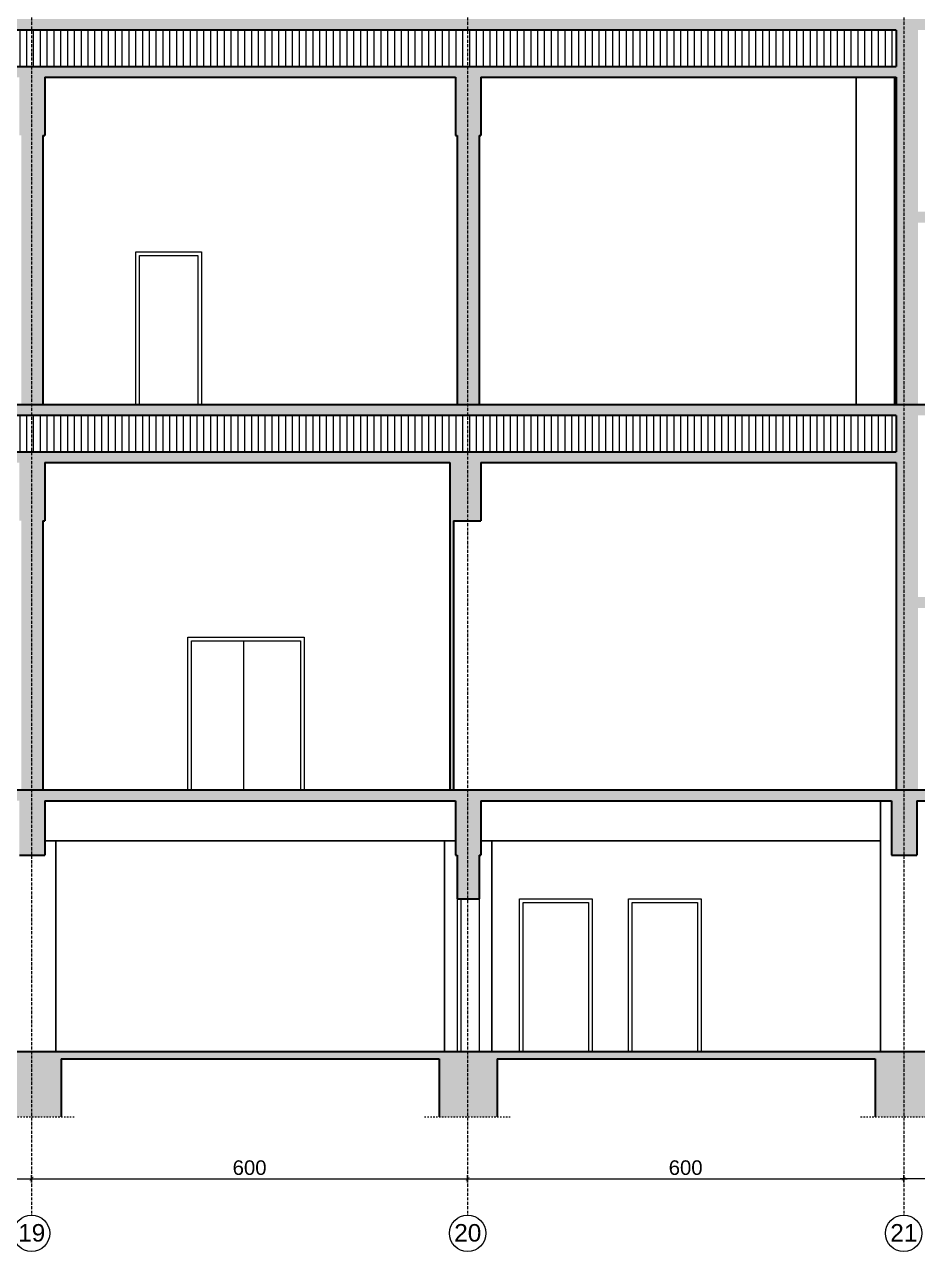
# Model space of a CAD drawing. Header units: inches. Extents: x -72385 to 39588, y -6525 to 66685.
# Drawn here: x 2959 to 4188, y 22991 to 24678 of the extents above; entities that cross this region are included whole.
import ezdxf

# ---------------------------------------------------------------- set-up
doc = ezdxf.new("R2010")
doc.units = ezdxf.units.IN
doc.header["$MEASUREMENT"] = 0
doc.linetypes.add('DashDot', pattern=[0.6, 0.4, -0.1, 0, -0.1])
doc.linetypes.add('Hidden', pattern=[0.4, 0.2, -0.2])
for name, color, linetype, lineweight in [('Надписи коти външни', 252, 'Continuous', 25), ('Надписи Оси', 252, 'Continuous', 25), ('Оси', 252, 'DashDot', 25), ('Фасади Разрези дебело', 7, 'Continuous', 35), ('Фасади Разрези пунктир', 253, 'Hidden', 25), ('Фасади Разрези средно', 252, 'Continuous', 30), ('Фасади Разрези тънко', 253, 'Continuous', 25), ('Щрих стени', 254, 'Continuous', 25)]:
    doc.layers.add(name, color=color, linetype=linetype, lineweight=lineweight)
doc.styles.add('Arial Regular', font='arial.ttf')
doc.styles.get("Standard").update_dxf_attribs({"font": 'arial.ttf'})
doc.dimstyles.new('Annotative', dxfattribs={"dimscale": 0, "dimtxt": 20, "dimasz": 5, "dimexe": 5, "dimexo": 5, "dimgap": 5, "dimtad": 1, "dimdec": 0, "dimzin": 0, "dimdsep": 46, "dimtxsty": 'Standard', "dimblk": 'ARCHTICK', "dimcen": 5, "dimdle": 5, "dimadec": 0, "dimazin": 0, "dimtfac": 1, "dimtdec": 0, "dimtofl": 0, "dimtmove": 0, "dimatfit": 3, "dimldrblk": 'ARCHTICK', "dimfxl": 5, "dimfxlon": 1, "dimtolj": 1, "dimtzin": 0, "dimarcsym": 1})

# ---------------------------------------------------------------- blocks, each defined once
blk = doc.blocks.new('_ArchTick')
at = {"color": 0, "linetype": 'ByBlock', "const_width": 0.15}
blk.add_lwpolyline([(-0.5, -0.5), (0.5, 0.5)], dxfattribs=at)
blk = doc.blocks.new('*D7012')
at = {"layer": 'Defpoints', "color": 0, "ltscale": 10, "transparency": 16777216}
for p in [(4169, 23090.9), (4169, 23040.9), (5054, 23040.9)]:
    blk.add_point(p, dxfattribs=at)
at = {"layer": 'Надписи коти външни', "color": 0, "lineweight": -2, "ltscale": 10, "transparency": 16777216}
for p, q in [((5059, 23090.9), (4164, 23090.9)), ((4169, 23085.9), (4169, 23095.9)), ((5054, 23085.9), (5054, 23095.9))]:
    blk.add_line(p, q, dxfattribs=at)
at = {"layer": 'Надписи коти външни', "color": 0, "lineweight": -2, "ltscale": 10, "transparency": 16777216, "xscale": 5, "yscale": 5, "zscale": 5, "rotation": 180}
blk.add_blockref('_ArchTick', (4169, 23090.9), dxfattribs=at)
at = {"layer": 'Надписи коти външни', "color": 0, "lineweight": -2, "ltscale": 10, "transparency": 16777216, "xscale": 5, "yscale": 5, "zscale": 5}
blk.add_blockref('_ArchTick', (5054, 23090.9), dxfattribs=at)
at = {"layer": 'Надписи коти външни', "color": 0, "ltscale": 10, "transparency": 16777216, "insert": (4611.5, 23106.1), "char_height": 20, "attachment_point": 5}
blk.add_mtext('\\A1;885', dxfattribs=at)
blk = doc.blocks.new('*D7009')
at = {"layer": 'Defpoints', "color": 0, "ltscale": 10, "transparency": 16777216}
for p in [(4169, 23090.9), (3569, 23040.9), (4169, 23040.9)]:
    blk.add_point(p, dxfattribs=at)
at = {"layer": 'Надписи коти външни', "color": 0, "lineweight": -2, "ltscale": 10, "transparency": 16777216}
for p, q in [((3564, 23090.9), (4174, 23090.9)), ((3569, 23085.9), (3569, 23095.9)), ((4169, 23085.9), (4169, 23095.9))]:
    blk.add_line(p, q, dxfattribs=at)
at = {"layer": 'Надписи коти външни', "color": 0, "lineweight": -2, "ltscale": 10, "transparency": 16777216, "xscale": 5, "yscale": 5, "zscale": 5, "rotation": 180}
blk.add_blockref('_ArchTick', (3569, 23090.9), dxfattribs=at)
at = {"layer": 'Надписи коти външни', "color": 0, "lineweight": -2, "ltscale": 10, "transparency": 16777216, "xscale": 5, "yscale": 5, "zscale": 5}
blk.add_blockref('_ArchTick', (4169, 23090.9), dxfattribs=at)
at = {"layer": 'Надписи коти външни', "color": 0, "ltscale": 10, "transparency": 16777216, "insert": (3869, 23106.1), "char_height": 20, "attachment_point": 5}
blk.add_mtext('\\A1;600', dxfattribs=at)
blk = doc.blocks.new('*D7010')
at = {"layer": 'Defpoints', "color": 0, "ltscale": 10, "transparency": 16777216}
for p in [(3569, 23090.9), (2969, 23040.9), (3569, 23040.9)]:
    blk.add_point(p, dxfattribs=at)
at = {"layer": 'Надписи коти външни', "color": 0, "lineweight": -2, "ltscale": 10, "transparency": 16777216}
for p, q in [((2964, 23090.9), (3574, 23090.9)), ((2969, 23085.9), (2969, 23095.9)), ((3569, 23085.9), (3569, 23095.9))]:
    blk.add_line(p, q, dxfattribs=at)
at = {"layer": 'Надписи коти външни', "color": 0, "lineweight": -2, "ltscale": 10, "transparency": 16777216, "xscale": 5, "yscale": 5, "zscale": 5, "rotation": 180}
blk.add_blockref('_ArchTick', (2969, 23090.9), dxfattribs=at)
at = {"layer": 'Надписи коти външни', "color": 0, "lineweight": -2, "ltscale": 10, "transparency": 16777216, "xscale": 5, "yscale": 5, "zscale": 5}
blk.add_blockref('_ArchTick', (3569, 23090.9), dxfattribs=at)
at = {"layer": 'Надписи коти външни', "color": 0, "ltscale": 10, "transparency": 16777216, "insert": (3269, 23106.1), "char_height": 20, "attachment_point": 5}
blk.add_mtext('\\A1;600', dxfattribs=at)
blk = doc.blocks.new('*D7011')
at = {"layer": 'Defpoints', "color": 0, "ltscale": 10, "transparency": 16777216}
for p in [(2969, 23090.9), (2369, 23040.9), (2969, 23040.9)]:
    blk.add_point(p, dxfattribs=at)
at = {"layer": 'Надписи коти външни', "color": 0, "lineweight": -2, "ltscale": 10, "transparency": 16777216}
for p, q in [((2364, 23090.9), (2974, 23090.9)), ((2369, 23085.9), (2369, 23095.9)), ((2969, 23085.9), (2969, 23095.9))]:
    blk.add_line(p, q, dxfattribs=at)
at = {"layer": 'Надписи коти външни', "color": 0, "lineweight": -2, "ltscale": 10, "transparency": 16777216, "xscale": 5, "yscale": 5, "zscale": 5, "rotation": 180}
blk.add_blockref('_ArchTick', (2369, 23090.9), dxfattribs=at)
at = {"layer": 'Надписи коти външни', "color": 0, "lineweight": -2, "ltscale": 10, "transparency": 16777216, "xscale": 5, "yscale": 5, "zscale": 5}
blk.add_blockref('_ArchTick', (2969, 23090.9), dxfattribs=at)
at = {"layer": 'Надписи коти външни', "color": 0, "ltscale": 10, "transparency": 16777216, "insert": (2669, 23106.1), "char_height": 20, "attachment_point": 5}
blk.add_mtext('\\A1;600', dxfattribs=at)

msp = doc.modelspace()

# ---------------------------------------------------------------- hatches: boundary and pattern name
at = {"layer": 'Щрих стени', "ltscale": 10}
h = msp.add_hatch(color=256, dxfattribs=at)
h.dxf.hatch_style = 1
h.paths.add_polyline_path([(1787.1, 24605.9), (2352.1, 24605.9), (2352.1, 24525.9), (2387.1, 24525.9), (2387.1, 24605.9), (2952.2, 24605.9), (2952.2, 24525.9), (2954.7, 24525.9), (2954.7, 24155.9), (2984.7, 24155.9), (2984.7, 24525.9), (2987.2, 24525.9), (2987.2, 24605.9), (3552.2, 24605.9), (3552.2, 24525.9), (3554.7, 24525.9), (3554.7, 24155.9), (3584.7, 24155.9), (3584.7, 24525.9), (3587.2, 24525.9), (3587.2, 24605.9), (4158.7, 24605.9), (4158.7, 24155.9), (4188.7, 24155.9), (4188.7, 24405.9), (4650.4, 24405.9), (4907, 24281), (5078.7, 24281), (5078.7, 24316), (5048.7, 24316), (5048.7, 24296), (4910.5, 24296), (4910.5, 24311.6), (4878.5, 24311.6), (4878.5, 24327.2), (4846.5, 24327.2), (4846.5, 24342.7), (4814.5, 24342.7), (4814.5, 24358.3), (4782.5, 24358.3), (4782.5, 24373.9), (4750.5, 24373.9), (4750.5, 24389.5), (4718.5, 24389.5), (4718.5, 24405.1), (4686.5, 24405.1), (4686.5, 24420.9), (4488.7, 24420.9), (4488.7, 24670.9), (4650.4, 24670.9), (4907, 24546), (5078.7, 24546), (5078.7, 24581), (5048.7, 24581), (5048.7, 24561), (4910.5, 24561), (4910.5, 24576.6), (4878.5, 24576.6), (4878.5, 24592.2), (4846.5, 24592.2), (4846.5, 24607.7), (4814.5, 24607.7), (4814.5, 24623.3), (4782.5, 24623.3), (4782.5, 24638.9), (4750.5, 24638.9), (4750.5, 24654.5), (4718.5, 24654.5), (4718.5, 24670.1), (4686.5, 24670.1), (4686.5, 24685.9), (-75.6, 24685.9), (-75.6, 24155.9), (-45.6, 24155.9), (-45.6, 24605.9), (527, 24605.9), (527, 24525.9), (557, 24525.9), (557, 24605.9), (1122, 24605.9), (1122, 24525.9), (1157, 24525.9), (1157, 24605.9), (1727.1, 24605.9), (1727.1, 24525.9), (1787.1, 24525.9)])
h.paths.add_polyline_path([(-45.6, 24620.9), (-45.6, 24670.9), (4158.7, 24670.9), (4158.7, 24620.9)], flags=16)
h.paths.add_polyline_path([(4188.7, 24670.9), (4458.7, 24670.9), (4458.7, 24420.9), (4188.7, 24420.9)], flags=16)
h.paths.add_polyline_path([(527, 24335.9), (512, 24335.9), (512, 24155.9), (527, 24155.9)], flags=17)
h.paths.add_polyline_path([(1727.1, 24335.9), (1712.1, 24335.9), (1712.1, 24155.9), (1727.1, 24155.9)], flags=17)
at = {"layer": 'Щрих стени', "ltscale": 10, "transparency": 33554610}
h = msp.add_hatch(dxfattribs=at)
h.set_pattern_fill('ANSI31', color=256, scale=75, angle=45)
h.paths.add_polyline_path([(4158.7, 24670.9), (-45.6, 24670.9), (-45.6, 24620.9), (4158.7, 24620.9)])
at = {"layer": 'Щрих стени', "ltscale": 10}
h = msp.add_hatch(color=256, dxfattribs=at)
h.dxf.hatch_style = 1
h.paths.add_polyline_path([(2387.1, 24075.9), (2952.2, 24075.9), (2952.2, 23995.9), (2954.7, 23995.9), (2954.7, 23625.9), (2984.7, 23625.9), (2984.7, 23995.9), (2987.2, 23995.9), (2987.2, 24075.9), (3544.7, 24075.9), (3544.7, 23625.9), (3549.7, 23625.9), (3549.7, 23995.9), (3587.2, 23995.9), (3587.2, 24075.9), (4158.7, 24075.9), (4158.7, 23625.9), (4188.7, 23625.9), (4188.7, 23875.9), (4619.5, 23875.9), (4619.5, 23855.9), (4649.5, 23855.9), (4649.5, 23876.4), (4907, 23751), (5043.7, 23751), (5043.7, 23580.9), (5078.7, 23580.9), (5078.7, 23766), (5093.7, 23766), (5093.7, 23786), (5048.7, 23786), (5048.7, 23766), (4910.5, 23766), (4910.5, 23781.6), (4878.5, 23781.6), (4878.5, 23797.2), (4846.5, 23797.2), (4846.5, 23812.7), (4814.5, 23812.7), (4814.5, 23828.3), (4782.5, 23828.3), (4782.5, 23843.9), (4750.5, 23843.9), (4750.5, 23859.5), (4718.5, 23859.5), (4718.5, 23875.1), (4686.5, 23875.1), (4686.5, 23890.9), (4188.7, 23890.9), (4188.7, 24140.9), (4458.7, 24140.9), (4458.7, 24090.9), (4488.7, 24090.9), (4488.7, 24140.9), (4650.4, 24140.9), (4907, 24016), (5078.7, 24016), (5078.7, 24051), (5048.7, 24051), (5048.7, 24031), (4910.5, 24031), (4910.5, 24046.6), (4878.5, 24046.6), (4878.5, 24062.2), (4846.5, 24062.2), (4846.5, 24077.7), (4814.5, 24077.7), (4814.5, 24093.3), (4782.5, 24093.3), (4782.5, 24108.9), (4750.5, 24108.9), (4750.5, 24124.5), (4718.5, 24124.5), (4718.5, 24140.1), (4686.5, 24140.1), (4686.5, 24155.9), (-75.6, 24155.9), (-75.6, 23625.9), (-45.6, 23625.9), (-45.6, 24075.9), (522, 24075.9), (522, 23995.9), (524.5, 23995.9), (524.5, 23625.9), (554.5, 23625.9), (554.5, 23995.9), (557, 23995.9), (557, 24075.9), (697, 24075.9), (697, 23625.9), (727, 23625.9), (727, 24075.9), (1122, 24075.9), (1122, 23995.9), (1157, 23995.9), (1157, 24075.9), (1327.1, 24075.9), (1327.1, 23625.9), (1357.1, 23625.9), (1357.1, 24075.9), (1722.1, 24075.9), (1722.1, 23995.9), (1739.6, 23995.9), (1739.6, 23625.9), (1769.6, 23625.9), (1769.6, 23995.9), (1787.1, 23995.9), (1787.1, 24075.9), (2344.6, 24075.9), (2344.6, 23995.9), (2387.1, 23995.9)])
h.paths.add_polyline_path([(-45.6, 24090.9), (-45.6, 24140.9), (4158.7, 24140.9), (4158.7, 24090.9)], flags=16)
at = {"layer": 'Щрих стени', "ltscale": 10, "transparency": 33554610}
h = msp.add_hatch(dxfattribs=at)
h.set_pattern_fill('ANSI31', color=256, scale=75, angle=45)
h.paths.add_polyline_path([(4158.7, 24140.9), (-45.6, 24140.9), (-45.6, 24090.9), (4158.7, 24090.9)])
at = {"layer": 'Щрих стени', "ltscale": 10}
h = msp.add_hatch(color=256, dxfattribs=at)
h.dxf.hatch_style = 1
h.paths.add_polyline_path([(1179.5, 23255.9), (1714.6, 23255.9), (1714.6, 23175.9), (1794.6, 23175.9), (1794.6, 23255.9), (2329.6, 23255.9), (2329.6, 23175.9), (2409.6, 23175.9), (2409.6, 23255.9), (2929.7, 23255.9), (2929.7, 23175.9), (3009.7, 23175.9), (3009.7, 23255.9), (3529.7, 23255.9), (3529.7, 23175.9), (3609.7, 23175.9), (3609.7, 23255.9), (4129.8, 23255.9), (4129.8, 23175.9), (4209.8, 23175.9), (4209.8, 23255.9), (4998.7, 23255.9), (4998.7, 23175.9), (5078.7, 23175.9), (5078.7, 23510.9), (5043.7, 23510.9), (5043.7, 23505.9), (4905.5, 23505.9), (4905.5, 23520.9), (4873.5, 23520.9), (4873.5, 23535.9), (4841.5, 23535.9), (4841.5, 23550.9), (4809.5, 23550.9), (4809.5, 23565.9), (4777.5, 23565.9), (4777.5, 23580.9), (4745.5, 23580.9), (4745.5, 23595.9), (4713.5, 23595.9), (4713.5, 23610.9), (4681.5, 23610.9), (4681.5, 23625.9), (-75.6, 23625.9), (-75.6, 23610.9), (-75.5, 23610.9), (-75.5, 23475.9), (-45.6, 23475.9), (-45.6, 23610.9), (522, 23610.9), (522, 23535.9), (557, 23535.9), (557, 23610.9), (1122, 23610.9), (1122, 23535.9), (1124.5, 23535.9), (1124.5, 23475.9), (1154.5, 23475.9), (1154.5, 23535.9), (1157, 23535.9), (1157, 23610.9), (1722.1, 23610.9), (1722.1, 23535.9), (1787.1, 23535.9), (1787.1, 23610.9), (2352.1, 23610.9), (2352.1, 23535.9), (2387.1, 23535.9), (2387.1, 23610.9), (2952.2, 23610.9), (2952.2, 23535.9), (2987.2, 23535.9), (2987.2, 23610.9), (3552.2, 23610.9), (3552.2, 23535.9), (3554.7, 23535.9), (3554.7, 23475.9), (3584.7, 23475.9), (3584.7, 23535.9), (3587.2, 23535.9), (3587.2, 23610.9), (4152.3, 23610.9), (4152.3, 23535.9), (4187.3, 23535.9), (4187.3, 23610.9), (4349.6, 23610.9), (4349.6, 23265.9), (4379.6, 23265.9), (4379.6, 23610.9), (4646.1, 23610.9), (4902.1, 23490.9), (5028.7, 23490.9), (5028.7, 23265.9), (-75.6, 23265.9), (-75.6, 23175.9), (-20.5, 23175.9), (-20.5, 23255.9), (499.5, 23255.9), (499.5, 23175.9), (579.5, 23175.9), (579.5, 23255.9), (1099.5, 23255.9), (1099.5, 23175.9), (1179.5, 23175.9)])
h.paths.add_polyline_path([(5208.7, 23550.9), (5178.7, 23550.9), (5178.7, 23425.9), (5078.7, 23425.9), (5078.7, 23415.9), (5208.7, 23415.9)])

# ---------------------------------------------------------------- linework, layer by layer
at = {"layer": 'Надписи Оси', "ltscale": 50}
for centre in [(2969, 23015.9), (3569, 23015.9), (4169, 23015.9)]:
    msp.add_circle(centre, 25, dxfattribs=at)
at = {"layer": 'Оси', "ltscale": 10}
for p, q in [((2969, 26090.9), (2969, 23040.9)), ((3569, 26090.9), (3569, 23040.9)), ((4169, 26090.9), (4169, 23040.9))]:
    msp.add_line(p, q, dxfattribs=at)
at = {"layer": 'Фасади Разрези дебело', "ltscale": 10}
for p, q in [((4158.7, 24670.9), (-45.6, 24670.9)), ((4158.7, 24670.9), (4158.7, 24620.9)), ((2987.2, 24605.9), (2987.2, 24525.9)), ((3552.2, 24605.9), (3552.2, 24525.9)), ((3587.2, 24605.9), (3587.2, 24525.9)), ((4158.7, 24605.9), (4158.7, 24155.9)), ((2984.7, 24525.9), (2987.2, 24525.9)), ((2984.7, 24525.9), (2984.7, 24155.9)), ((3552.2, 24525.9), (3554.7, 24525.9)), ((3554.7, 24525.9), (3554.7, 24155.9)), ((3584.7, 24525.9), (3584.7, 24155.9)), ((3584.7, 24525.9), (3587.2, 24525.9)), ((4158.7, 24140.9), (-45.6, 24140.9)), ((4158.7, 24140.9), (4158.7, 24090.9)), ((2987.2, 24075.9), (2987.2, 23995.9)), ((3544.7, 24075.9), (3544.7, 23625.9)), ((3587.2, 24075.9), (3587.2, 23995.9)), ((4158.7, 24075.9), (4158.7, 23625.9)), ((2984.7, 23995.9), (2984.7, 23625.9)), ((2984.7, 23995.9), (2987.2, 23995.9)), ((3549.7, 23995.9), (3549.7, 23625.9)), ((3549.7, 23995.9), (3587.2, 23995.9)), ((2987.2, 23610.9), (2987.2, 23535.9)), ((3552.2, 23610.9), (3552.2, 23535.9)), ((3587.2, 23610.9), (3587.2, 23535.9)), ((4152.3, 23610.9), (4152.3, 23535.9)), ((4187.3, 23610.9), (4187.3, 23535.9)), ((2952.2, 23535.9), (2987.2, 23535.9)), ((3552.2, 23535.9), (3554.7, 23535.9)), ((3554.7, 23535.9), (3554.7, 23475.9)), ((3584.7, 23535.9), (3584.7, 23475.9)), ((3584.7, 23535.9), (3587.2, 23535.9)), ((4152.3, 23535.9), (4187.3, 23535.9)), ((3009.7, 23255.9), (3009.7, 23175.9)), ((3529.7, 23255.9), (3529.7, 23175.9)), ((3609.7, 23255.9), (3609.7, 23175.9)), ((4129.8, 23255.9), (4129.8, 23175.9))]:
    msp.add_line(p, q, dxfattribs=at)
at = {"layer": 'Фасади Разрези дебело', "ltscale": 10, "extrusion": (1.2091e-15, 1, -2.22045e-16)}
for p, q in [((-45.6, 24620.9), (4158.7, 24620.9)), ((2987.2, 24605.9), (3552.2, 24605.9)), ((3587.2, 24605.9), (4158.7, 24605.9)), ((-7023.6, 24155.9), (4686.5, 24155.9)), ((-45.6, 24090.9), (4158.7, 24090.9)), ((2987.2, 24075.9), (3544.7, 24075.9)), ((3587.2, 24075.9), (4158.7, 24075.9)), ((-7023.6, 23625.9), (4681.5, 23625.9)), ((2987.2, 23610.9), (3552.2, 23610.9)), ((3587.2, 23610.9), (4152.3, 23610.9)), ((4187.3, 23610.9), (4349.6, 23610.9)), ((3554.7, 23475.9), (3584.7, 23475.9)), ((-1845.7, 23265.9), (5028.7, 23265.9)), ((3009.7, 23255.9), (3529.7, 23255.9)), ((3609.7, 23255.9), (4129.8, 23255.9))]:
    msp.add_line(p, q, dxfattribs=at)
at = {"layer": 'Фасади Разрези пунктир', "ltscale": 10, "extrusion": (1.2091e-15, 1, -2.22045e-16)}
for p, q in [((2909.7, 23175.9), (3029.7, 23175.9)), ((3509.7, 23175.9), (3629.7, 23175.9)), ((4109.8, 23175.9), (4229.8, 23175.9))]:
    msp.add_line(p, q, dxfattribs=at)
at = {"layer": 'Фасади Разрези средно', "ltscale": 10}
for p, q in [((4103.7, 24605.9), (4103.7, 24155.9)), ((4156.2, 24605.9), (4156.2, 24155.9)), ((4137.3, 23610.9), (4137.3, 23265.9)), ((3002.2, 23555.9), (3002.2, 23265.9)), ((3537.2, 23555.9), (3537.2, 23265.9)), ((3602.2, 23555.9), (3602.2, 23265.9))]:
    msp.add_line(p, q, dxfattribs=at)
at = {"layer": 'Фасади Разрези средно', "ltscale": 10, "extrusion": (1.2091e-15, 1, -2.22045e-16)}
for p, q in [((2987.2, 23555.9), (3552.2, 23555.9)), ((3587.2, 23555.9), (4137.3, 23555.9))]:
    msp.add_line(p, q, dxfattribs=at)
at = {"layer": 'Фасади Разрези тънко', "ltscale": 10}
for p, q in [((3112.6, 24155.9), (3112.6, 24365.9)), ((3112.6, 24365.9), (3202.6, 24365.9)), ((3117.6, 24155.9), (3117.6, 24360.9)), ((3117.6, 24360.9), (3197.6, 24360.9)), ((3197.6, 24360.9), (3197.6, 24155.9)), ((3202.6, 24365.9), (3202.6, 24155.9)), ((3260.6, 23830.9), (3260.6, 23625.9)), ((3554.7, 23475.9), (3554.7, 23265.9)), ((3559.7, 23475.9), (3559.7, 23265.9)), ((3584.7, 23475.9), (3584.7, 23265.9))]:
    msp.add_line(p, q, dxfattribs=at)
for points in [[(3184.2, 23625.9, 0), (3184.2, 23835.9, 0), (3344.2, 23835.9, 0), (3344.2, 23625.9, 0)], [(3189.2, 23625.9, 0), (3189.2, 23830.9, 0), (3339.2, 23830.9, 0), (3339.2, 23625.9, 0)], [(3640.2, 23265.9, 0), (3640.2, 23475.9, 0), (3740.2, 23475.9, 0), (3740.2, 23265.9, 0)], [(3790.2, 23265.9, 0), (3790.2, 23475.9, 0), (3890.2, 23475.9, 0), (3890.2, 23265.9, 0)], [(3645.2, 23265.9, 0), (3645.2, 23470.9, 0), (3735.2, 23470.9, 0), (3735.2, 23265.9, 0)], [(3795.2, 23265.9, 0), (3795.2, 23470.9, 0), (3885.2, 23470.9, 0), (3885.2, 23265.9, 0)]]:
    msp.add_polyline3d(points, dxfattribs=at)

# ---------------------------------------------------------------- texts
at = {"layer": 'Надписи Оси', "ltscale": 100, "char_height": 24, "width": 27.213, "attachment_point": 1, "style": 'Arial Regular'}
for s, insert in [('\\pxqc;19', (2955.6, 23028.6)), ('\\pxqc;20', (3555.6, 23028.6)), ('\\pxqc;21', (4155.6, 23028.6))]:
    msp.add_mtext(s, dxfattribs=dict(at, insert=insert))

# ---------------------------------------------------------------- dimensions: what is measured, and where the dimension line sits
at = {"layer": 'Надписи коти външни', "ltscale": 10}
for base, p1, p2, picture, middle in [((2969, 23090.9), (2369, 23040.9), (2969, 23040.9), '*D7011', (2669, 23106.1)), ((3569, 23090.9), (2969, 23040.9), (3569, 23040.9), '*D7010', (3269, 23106.1)), ((4169, 23090.9), (3569, 23040.9), (4169, 23040.9), '*D7009', (3869, 23106.1)), ((4169, 23090.9), (5054, 23040.9), (4169, 23040.9), '*D7012', (4611.5, 23106.1))]:
    dim = msp.add_linear_dim(base=base, p1=p1, p2=p2, dimstyle='Annotative', override={"dimscale": 0, "dimtix": 0, "dimtofl": 0, "dimtmove": 0, "dimatfit": 3}, dxfattribs=at)
    dim.commit()
    dim.dimension.update_dxf_attribs({"geometry": picture, "text_midpoint": middle})

doc.saveas('drawing.dxf')
